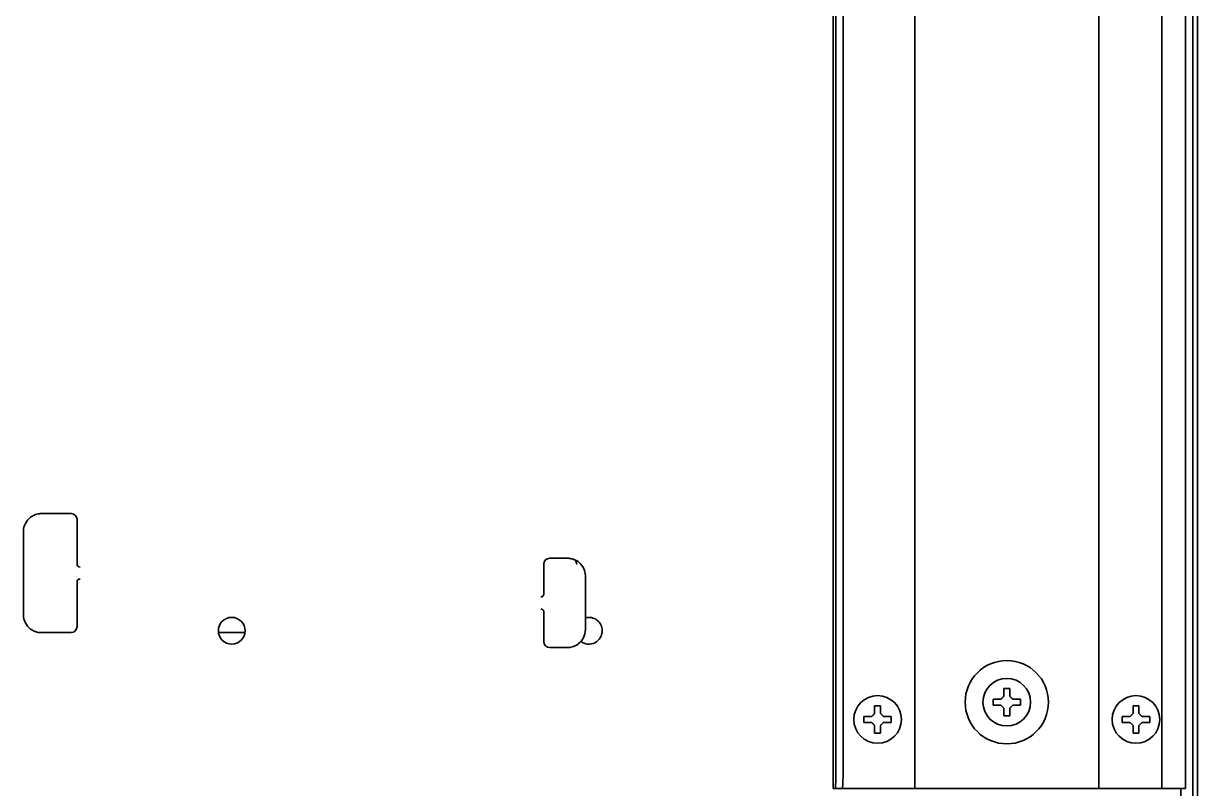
# Model space of a CAD drawing. Header units: inches. Extents: x 90 to 4162, y -443 to 3471.
# Drawn here: x 2804.4 to 3001.7, y 2750.8 to 2879.3 of the extents above; entities that cross this region are included whole.
import ezdxf

# ---------------------------------------------------------------- set-up
doc = ezdxf.new("R2010")
doc.units = ezdxf.units.IN
doc.layers.add('1', color=7, linetype='Continuous', true_color=0xffffff)

msp = doc.modelspace()

# ---------------------------------------------------------------- linework, layer by layer
at = {"layer": '1', "color": 7, "linetype": 'Continuous', "lineweight": 35}
for p, q in [((3000.89, 3299.23), (3000.89, 2659.38)), ((2940.47, 3207.98), (2940.47, 2750.78)), ((2954.19, 2750.78), (2954.19, 3207.98)), ((2985.09, 2750.78), (2985.09, 3207.98)), ((2995.72, 3207.98), (2995.72, 2750.78)), ((2999.66, 2750.78), (2999.66, 3207.98)), ((2940.92, 3205.98), (2940.92, 2752.78)), ((2942.12, 3205.98), (2942.12, 2752.78)), ((3001.69, 2642.18), (3001.69, 2964.37)), ((2810.89, 2796.97), (2808.43, 2796.97)), ((2810.89, 2796.97), (2812.39, 2796.97)), ((2813.39, 2795.97), (2813.39, 2788.32)), ((2804.39, 2779.97), (2804.39, 2793.97)), ((2891.82, 2783.32), (2891.82, 2788.47)), ((2892.82, 2789.47), (2894.32, 2789.47)), ((2894.78, 2789.47), (2894.32, 2789.47)), ((2898.82, 2786.47), (2898.82, 2777.47)), ((2813.39, 2785.61), (2813.39, 2777.97)), ((2891.82, 2775.47), (2891.82, 2780.61)), ((2808.43, 2776.97), (2810.89, 2776.97)), ((2812.39, 2776.97), (2810.89, 2776.97)), ((2837.16, 2776.97), (2841.62, 2776.97)), ((2894.32, 2774.47), (2892.82, 2774.47)), ((2894.32, 2774.47), (2894.78, 2774.47)), ((2967.34, 2765.28), (2967.34, 2765.78)), ((2967.34, 2764.78), (2967.34, 2765.28)), ((2971.94, 2765.78), (2971.94, 2765.28)), ((2971.94, 2765.28), (2971.94, 2764.78)), ((2945.63, 2762.38), (2945.63, 2762.88)), ((2945.63, 2761.88), (2945.63, 2762.38)), ((2950.23, 2762.88), (2950.23, 2762.38)), ((2950.23, 2762.38), (2950.23, 2761.88)), ((2989.05, 2762.38), (2989.05, 2762.88)), ((2989.05, 2761.88), (2989.05, 2762.38)), ((2993.65, 2762.88), (2993.65, 2762.38)), ((2993.65, 2762.38), (2993.65, 2761.88)), ((2940.47, 2750.78), (2940.47, 2750.78)), ((2940.47, 2750.78), (2940.78, 2750.78)), ((2941.98, 2750.78), (2940.78, 2750.78)), ((2942.67, 2750.78), (2941.98, 2750.78)), ((2953.19, 2750.78), (2942.67, 2750.78)), ((2954.19, 2750.78), (2953.19, 2750.78)), ((2956.39, 2750.78), (2954.19, 2750.78)), ((2982.89, 2750.78), (2956.39, 2750.78)), ((2985.09, 2750.78), (2982.89, 2750.78)), ((2986.09, 2750.78), (2985.09, 2750.78)), ((2995.72, 2750.78), (2986.09, 2750.78)), ((2995.91, 2750.78), (2995.72, 2750.78)), ((2995.91, 2750.78), (2999.45, 2750.78)), ((2998.89, 2659.08), (2998.89, 2750.78)), ((2999.66, 2750.78), (2999.45, 2750.78))]:
    msp.add_line(p, q, dxfattribs=at)
for centre, radius in [((2839.39, 2777.28), 2.25), ((2969.64, 2765.28), 7), ((2969.64, 2765.28), 4), ((2947.93, 2762.38), 4), ((2991.35, 2762.38), 4)]:
    msp.add_circle(centre, radius, dxfattribs=at)
for centre, radius, start, end in [((2807.39, 2793.97), 3, 126.8699, 180), ((2812.39, 2795.97), 1, 0, 90), ((2813.89, 2788.47), 0.5, 180, 270), ((2892.82, 2788.47), 1, 90, 180), ((2895.82, 2786.47), 3, 0, 72.3165), ((2813.89, 2785.47), 0.5, 90, 180), ((2891.32, 2783.47), 0.5, 270, 0), ((2807.39, 2779.97), 3, 180, 233.1301), ((2891.32, 2780.47), 0.5, 0, 90), ((2899.39, 2777.28), 2.25, 0, 104.6194), ((2812.39, 2777.97), 1, 270, 0), ((2895.82, 2777.47), 3, 306.8699, 0), ((2899.39, 2777.28), 2.25, 233.6512, 0), ((2892.82, 2775.47), 1, 180, 270)]:
    msp.add_arc(centre, radius, start, end, dxfattribs=at)
for centre, major_axis, ratio, start_param, end_param in [((2808.43, 2795.97), (-22.9, 0), 0.043661, 4.712389, 4.76041), ((2894.78, 2788.47), (22.9, 0), 0.043661, 1.52148, 1.570796), ((2808.43, 2777.97), (-22.9, 0), 0.043661, 1.522776, 1.570796), ((2894.78, 2775.47), (22.9, 0), 0.043661, 4.712389, 4.76041), ((2940.78, 2752.78), (0, -2), 0.069756, 0, 1.570796), ((2941.98, 2752.78), (0, 2), 0.069756, 3.141593, 4.712389)]:
    msp.add_ellipse(centre, major_axis=major_axis, ratio=ratio, start_param=start_param, end_param=end_param, dxfattribs=at)
for points, knots in [([(2805.59, 2796.37), (2805.65, 2796.41), (2805.72, 2796.46), (2805.85, 2796.54), (2805.92, 2796.58), (2806.02, 2796.63), (2806.05, 2796.65), (2806.12, 2796.69), (2806.16, 2796.7), (2806.26, 2796.75), (2806.33, 2796.77), (2806.55, 2796.85), (2806.69, 2796.89), (2806.88, 2796.92), (2806.91, 2796.93), (2806.99, 2796.94), (2807.03, 2796.94), (2807.14, 2796.96), (2807.21, 2796.96), (2807.29, 2796.96)], [0, 0, 0, 0, 0.125, 0.125, 0.25, 0.25, 0.3125, 0.3125, 0.375, 0.375, 0.5, 0.5, 0.75, 0.75, 0.8125, 0.8125, 0.875, 0.875, 1, 1, 1, 1]), ([(2807.29, 2796.96), (2807.29, 2796.96), (2807.3, 2796.96), (2807.32, 2796.96), (2807.33, 2796.96), (2807.34, 2796.96)], [0, 0, 0, 0, 0.5, 0.5, 1, 1, 1, 1]), ([(2896.73, 2789.32), (2896.6, 2789.37), (2896.46, 2789.4), (2896.26, 2789.44), (2896.19, 2789.44), (2896.05, 2789.46), (2895.98, 2789.46), (2895.91, 2789.46)], [0, 0, 0, 0, 0.5, 0.5, 0.75, 0.75, 1, 1, 1, 1]), ([(2897.37, 2788.47), (2897.36, 2788.48), (2897.36, 2788.49), (2897.36, 2788.52), (2897.35, 2788.55), (2897.34, 2788.59), (2897.33, 2788.64), (2897.33, 2788.67), (2897.31, 2788.72), (2897.3, 2788.74), (2897.28, 2788.81), (2897.26, 2788.85), (2897.23, 2788.92), (2897.22, 2788.94), (2897.2, 2788.98), (2897.18, 2789), (2897.14, 2789.06), (2897.12, 2789.09), (2897.07, 2789.14), (2897.05, 2789.15), (2897.03, 2789.17), (2897.02, 2789.18), (2897, 2789.19), (2896.99, 2789.2), (2896.94, 2789.23), (2896.9, 2789.25), (2896.82, 2789.29), (2896.78, 2789.31), (2896.73, 2789.32)], [0, 0, 0, 0, 0.03125, 0.03125, 0.0625, 0.125, 0.125, 0.1875, 0.1875, 0.25, 0.25, 0.375, 0.375, 0.4375, 0.4375, 0.5, 0.5, 0.625, 0.625, 0.6875, 0.6875, 0.71875, 0.71875, 0.75, 0.75, 0.875, 0.875, 1, 1, 1, 1]), ([(2807.29, 2776.97), (2807.21, 2776.97), (2807.14, 2776.98), (2807.03, 2776.99), (2806.99, 2776.99), (2806.91, 2777), (2806.88, 2777.01), (2806.69, 2777.04), (2806.55, 2777.08), (2806.33, 2777.16), (2806.26, 2777.19), (2806.16, 2777.23), (2806.12, 2777.25), (2806.05, 2777.28), (2806.02, 2777.3), (2805.92, 2777.35), (2805.85, 2777.39), (2805.72, 2777.47), (2805.65, 2777.52), (2805.59, 2777.57)], [0, 0, 0, 0, 0.125, 0.125, 0.1875, 0.1875, 0.25, 0.25, 0.5, 0.5, 0.625, 0.625, 0.6875, 0.6875, 0.75, 0.75, 0.875, 0.875, 1, 1, 1, 1]), ([(2807.34, 2776.97), (2807.33, 2776.97), (2807.32, 2776.97), (2807.3, 2776.97), (2807.29, 2776.97), (2807.29, 2776.97)], [0, 0, 0, 0, 0.5, 0.5, 1, 1, 1, 1]), ([(2895.93, 2774.47), (2895.92, 2774.47), (2895.91, 2774.47), (2895.9, 2774.47), (2895.89, 2774.47), (2895.88, 2774.47)], [0, 0, 0, 0, 0.5, 0.5, 1, 1, 1, 1]), ([(2897.62, 2775.07), (2897.56, 2775.02), (2897.5, 2774.97), (2897.37, 2774.89), (2897.3, 2774.85), (2897.2, 2774.8), (2897.16, 2774.78), (2897.09, 2774.75), (2897.06, 2774.73), (2896.95, 2774.69), (2896.88, 2774.66), (2896.67, 2774.58), (2896.52, 2774.54), (2896.34, 2774.51), (2896.3, 2774.5), (2896.23, 2774.49), (2896.19, 2774.49), (2896.08, 2774.48), (2896, 2774.47), (2895.93, 2774.47)], [0, 0, 0, 0, 0.125, 0.125, 0.25, 0.25, 0.3125, 0.3125, 0.375, 0.375, 0.5, 0.5, 0.75, 0.75, 0.8125, 0.8125, 0.875, 0.875, 1, 1, 1, 1]), ([(2970.14, 2767.58), (2970.14, 2767.37), (2970.14, 2767.16), (2970.14, 2766.84), (2970.14, 2766.73), (2970.14, 2766.51), (2970.14, 2766.39), (2970.14, 2766.28)], [0, 0, 0, 0, 0.5, 0.5, 0.75, 0.75, 1, 1, 1, 1]), ([(2948.43, 2764.68), (2948.43, 2764.47), (2948.43, 2764.26), (2948.43, 2763.94), (2948.43, 2763.83), (2948.43, 2763.61), (2948.43, 2763.49), (2948.43, 2763.38)], [0, 0, 0, 0, 0.5, 0.5, 0.75, 0.75, 1, 1, 1, 1]), ([(2967.34, 2765.78), (2967.54, 2765.78), (2967.75, 2765.78), (2968.08, 2765.78), (2968.19, 2765.78), (2968.41, 2765.78), (2968.53, 2765.78), (2968.64, 2765.78)], [0, 0, 0, 0, 0.5, 0.5, 0.75, 0.75, 1, 1, 1, 1]), ([(2969.14, 2762.98), (2969.14, 2763.18), (2969.14, 2763.39), (2969.14, 2763.71), (2969.14, 2763.82), (2969.14, 2764.05), (2969.14, 2764.16), (2969.14, 2764.28)], [0, 0, 0, 0, 0.5, 0.5, 0.75, 0.75, 1, 1, 1, 1]), ([(2971.94, 2764.78), (2971.74, 2764.78), (2971.53, 2764.78), (2971.2, 2764.78), (2971.09, 2764.78), (2970.87, 2764.78), (2970.76, 2764.78), (2970.64, 2764.78)], [0, 0, 0, 0, 0.5, 0.5, 0.75, 0.75, 1, 1, 1, 1]), ([(2991.85, 2764.68), (2991.85, 2764.47), (2991.85, 2764.26), (2991.85, 2763.94), (2991.85, 2763.83), (2991.85, 2763.61), (2991.85, 2763.49), (2991.85, 2763.38)], [0, 0, 0, 0, 0.5, 0.5, 0.75, 0.75, 1, 1, 1, 1]), ([(2945.63, 2762.88), (2945.83, 2762.88), (2946.04, 2762.88), (2946.37, 2762.88), (2946.48, 2762.88), (2946.7, 2762.88), (2946.81, 2762.88), (2946.93, 2762.88)], [0, 0, 0, 0, 0.5, 0.5, 0.75, 0.75, 1, 1, 1, 1]), ([(2989.05, 2762.88), (2989.26, 2762.88), (2989.47, 2762.88), (2989.79, 2762.88), (2989.9, 2762.88), (2990.12, 2762.88), (2990.24, 2762.88), (2990.35, 2762.88)], [0, 0, 0, 0, 0.5, 0.5, 0.75, 0.75, 1, 1, 1, 1]), ([(2947.43, 2760.08), (2947.43, 2760.28), (2947.43, 2760.49), (2947.43, 2760.81), (2947.43, 2760.92), (2947.43, 2761.15), (2947.43, 2761.26), (2947.43, 2761.38)], [0, 0, 0, 0, 0.5, 0.5, 0.75, 0.75, 1, 1, 1, 1]), ([(2950.23, 2761.88), (2950.03, 2761.88), (2949.82, 2761.88), (2949.49, 2761.88), (2949.38, 2761.88), (2949.16, 2761.88), (2949.04, 2761.88), (2948.93, 2761.88)], [0, 0, 0, 0, 0.5, 0.5, 0.75, 0.75, 1, 1, 1, 1]), ([(2990.85, 2760.08), (2990.85, 2760.28), (2990.85, 2760.49), (2990.85, 2760.81), (2990.85, 2760.92), (2990.85, 2761.15), (2990.85, 2761.26), (2990.85, 2761.38)], [0, 0, 0, 0, 0.5, 0.5, 0.75, 0.75, 1, 1, 1, 1]), ([(2993.65, 2761.88), (2993.45, 2761.88), (2993.24, 2761.88), (2992.92, 2761.88), (2992.81, 2761.88), (2992.58, 2761.88), (2992.47, 2761.88), (2992.35, 2761.88)], [0, 0, 0, 0, 0.5, 0.5, 0.75, 0.75, 1, 1, 1, 1])]:
    msp.add_open_spline(points, degree=3, knots=knots, dxfattribs=at)
for points in [[(2968.64, 2765.78), (2968.66, 2765.8), (2968.71, 2765.85), (2968.78, 2765.92), (2968.86, 2765.99), (2968.93, 2766.06), (2969, 2766.13), (2969.07, 2766.2), (2969.12, 2766.25), (2969.14, 2766.28)], [(2969.14, 2766.28), (2969.14, 2766.33), (2969.14, 2766.44), (2969.14, 2766.6), (2969.14, 2766.76), (2969.14, 2766.91), (2969.14, 2767.07), (2969.14, 2767.22), (2969.14, 2767.39), (2969.14, 2767.51), (2969.14, 2767.58)], [(2969.14, 2767.58), (2969.31, 2767.58), (2969.64, 2767.58), (2969.97, 2767.58), (2970.14, 2767.58)], [(2970.14, 2766.28), (2970.17, 2766.25), (2970.22, 2766.2), (2970.29, 2766.13), (2970.36, 2766.05), (2970.43, 2765.98), (2970.5, 2765.91), (2970.57, 2765.85), (2970.62, 2765.8), (2970.64, 2765.78)], [(2947.43, 2763.38), (2947.43, 2763.43), (2947.43, 2763.54), (2947.43, 2763.7), (2947.43, 2763.86), (2947.43, 2764.01), (2947.43, 2764.17), (2947.43, 2764.32), (2947.43, 2764.49), (2947.43, 2764.61), (2947.43, 2764.68)], [(2947.43, 2764.68), (2947.6, 2764.68), (2947.93, 2764.68), (2948.26, 2764.68), (2948.43, 2764.68)], [(2968.64, 2764.78), (2968.59, 2764.78), (2968.48, 2764.78), (2968.32, 2764.78), (2968.16, 2764.78), (2968, 2764.78), (2967.85, 2764.78), (2967.69, 2764.78), (2967.53, 2764.78), (2967.4, 2764.78), (2967.34, 2764.78)], [(2969.14, 2764.28), (2969.11, 2764.3), (2969.06, 2764.35), (2968.99, 2764.43), (2968.92, 2764.5), (2968.85, 2764.57), (2968.78, 2764.64), (2968.71, 2764.71), (2968.66, 2764.75), (2968.64, 2764.78)], [(2970.64, 2764.78), (2970.62, 2764.75), (2970.57, 2764.71), (2970.5, 2764.63), (2970.43, 2764.56), (2970.36, 2764.49), (2970.28, 2764.42), (2970.21, 2764.35), (2970.16, 2764.3), (2970.14, 2764.28)], [(2970.14, 2764.28), (2970.14, 2764.22), (2970.14, 2764.11), (2970.14, 2763.95), (2970.14, 2763.79), (2970.14, 2763.64), (2970.14, 2763.49), (2970.14, 2763.33), (2970.14, 2763.16), (2970.14, 2763.04), (2970.14, 2762.98)], [(2970.64, 2765.78), (2970.7, 2765.78), (2970.8, 2765.78), (2970.96, 2765.78), (2971.12, 2765.78), (2971.28, 2765.78), (2971.43, 2765.78), (2971.59, 2765.78), (2971.75, 2765.78), (2971.88, 2765.78), (2971.94, 2765.78)], [(2990.85, 2763.38), (2990.85, 2763.43), (2990.85, 2763.54), (2990.85, 2763.7), (2990.85, 2763.86), (2990.85, 2764.01), (2990.85, 2764.17), (2990.85, 2764.32), (2990.85, 2764.49), (2990.85, 2764.61), (2990.85, 2764.68)], [(2990.85, 2764.68), (2991.02, 2764.68), (2991.35, 2764.68), (2991.69, 2764.68), (2991.85, 2764.68)], [(2946.93, 2762.88), (2946.95, 2762.9), (2947, 2762.95), (2947.07, 2763.02), (2947.14, 2763.09), (2947.21, 2763.16), (2947.29, 2763.23), (2947.36, 2763.3), (2947.4, 2763.35), (2947.43, 2763.38)], [(2948.43, 2763.38), (2948.45, 2763.35), (2948.51, 2763.3), (2948.58, 2763.23), (2948.65, 2763.15), (2948.72, 2763.08), (2948.79, 2763.01), (2948.86, 2762.95), (2948.91, 2762.9), (2948.93, 2762.88)], [(2948.93, 2762.88), (2948.98, 2762.88), (2949.09, 2762.88), (2949.25, 2762.88), (2949.41, 2762.88), (2949.57, 2762.88), (2949.72, 2762.88), (2949.88, 2762.88), (2950.04, 2762.88), (2950.16, 2762.88), (2950.23, 2762.88)], [(2970.14, 2762.98), (2969.97, 2762.98), (2969.64, 2762.98), (2969.31, 2762.98), (2969.14, 2762.98)], [(2990.35, 2762.88), (2990.38, 2762.9), (2990.42, 2762.95), (2990.5, 2763.02), (2990.57, 2763.09), (2990.64, 2763.16), (2990.71, 2763.23), (2990.78, 2763.3), (2990.83, 2763.35), (2990.85, 2763.38)], [(2991.85, 2763.38), (2991.88, 2763.35), (2991.93, 2763.3), (2992, 2763.23), (2992.08, 2763.15), (2992.15, 2763.08), (2992.22, 2763.01), (2992.28, 2762.95), (2992.33, 2762.9), (2992.35, 2762.88)], [(2992.35, 2762.88), (2992.41, 2762.88), (2992.52, 2762.88), (2992.68, 2762.88), (2992.84, 2762.88), (2992.99, 2762.88), (2993.14, 2762.88), (2993.3, 2762.88), (2993.47, 2762.88), (2993.59, 2762.88), (2993.65, 2762.88)], [(2946.93, 2761.88), (2946.87, 2761.88), (2946.77, 2761.88), (2946.6, 2761.88), (2946.45, 2761.88), (2946.29, 2761.88), (2946.14, 2761.88), (2945.98, 2761.88), (2945.82, 2761.88), (2945.69, 2761.88), (2945.63, 2761.88)], [(2947.43, 2761.38), (2947.4, 2761.4), (2947.35, 2761.45), (2947.28, 2761.53), (2947.21, 2761.6), (2947.14, 2761.67), (2947.07, 2761.74), (2947, 2761.81), (2946.95, 2761.85), (2946.93, 2761.88)], [(2948.93, 2761.88), (2948.9, 2761.85), (2948.86, 2761.81), (2948.79, 2761.73), (2948.71, 2761.66), (2948.64, 2761.59), (2948.57, 2761.52), (2948.5, 2761.45), (2948.45, 2761.4), (2948.43, 2761.38)], [(2948.43, 2761.38), (2948.43, 2761.32), (2948.43, 2761.21), (2948.43, 2761.05), (2948.43, 2760.89), (2948.43, 2760.74), (2948.43, 2760.59), (2948.43, 2760.43), (2948.43, 2760.26), (2948.43, 2760.14), (2948.43, 2760.08)], [(2990.35, 2761.88), (2990.3, 2761.88), (2990.19, 2761.88), (2990.03, 2761.88), (2989.87, 2761.88), (2989.72, 2761.88), (2989.56, 2761.88), (2989.41, 2761.88), (2989.24, 2761.88), (2989.12, 2761.88), (2989.05, 2761.88)], [(2990.85, 2761.38), (2990.83, 2761.4), (2990.78, 2761.45), (2990.7, 2761.53), (2990.63, 2761.6), (2990.56, 2761.67), (2990.49, 2761.74), (2990.42, 2761.81), (2990.38, 2761.85), (2990.35, 2761.88)], [(2992.35, 2761.88), (2992.33, 2761.85), (2992.28, 2761.81), (2992.21, 2761.73), (2992.14, 2761.66), (2992.07, 2761.59), (2992, 2761.52), (2991.92, 2761.45), (2991.88, 2761.4), (2991.85, 2761.38)], [(2991.85, 2761.38), (2991.85, 2761.32), (2991.85, 2761.21), (2991.85, 2761.05), (2991.85, 2760.89), (2991.85, 2760.74), (2991.85, 2760.59), (2991.85, 2760.43), (2991.85, 2760.26), (2991.85, 2760.14), (2991.85, 2760.08)], [(2948.43, 2760.08), (2948.26, 2760.08), (2947.93, 2760.08), (2947.6, 2760.08), (2947.43, 2760.08)], [(2991.85, 2760.08), (2991.69, 2760.08), (2991.35, 2760.08), (2991.02, 2760.08), (2990.85, 2760.08)]]:
    msp.add_open_spline(points, degree=3, dxfattribs=at)

doc.saveas('drawing.dxf')
